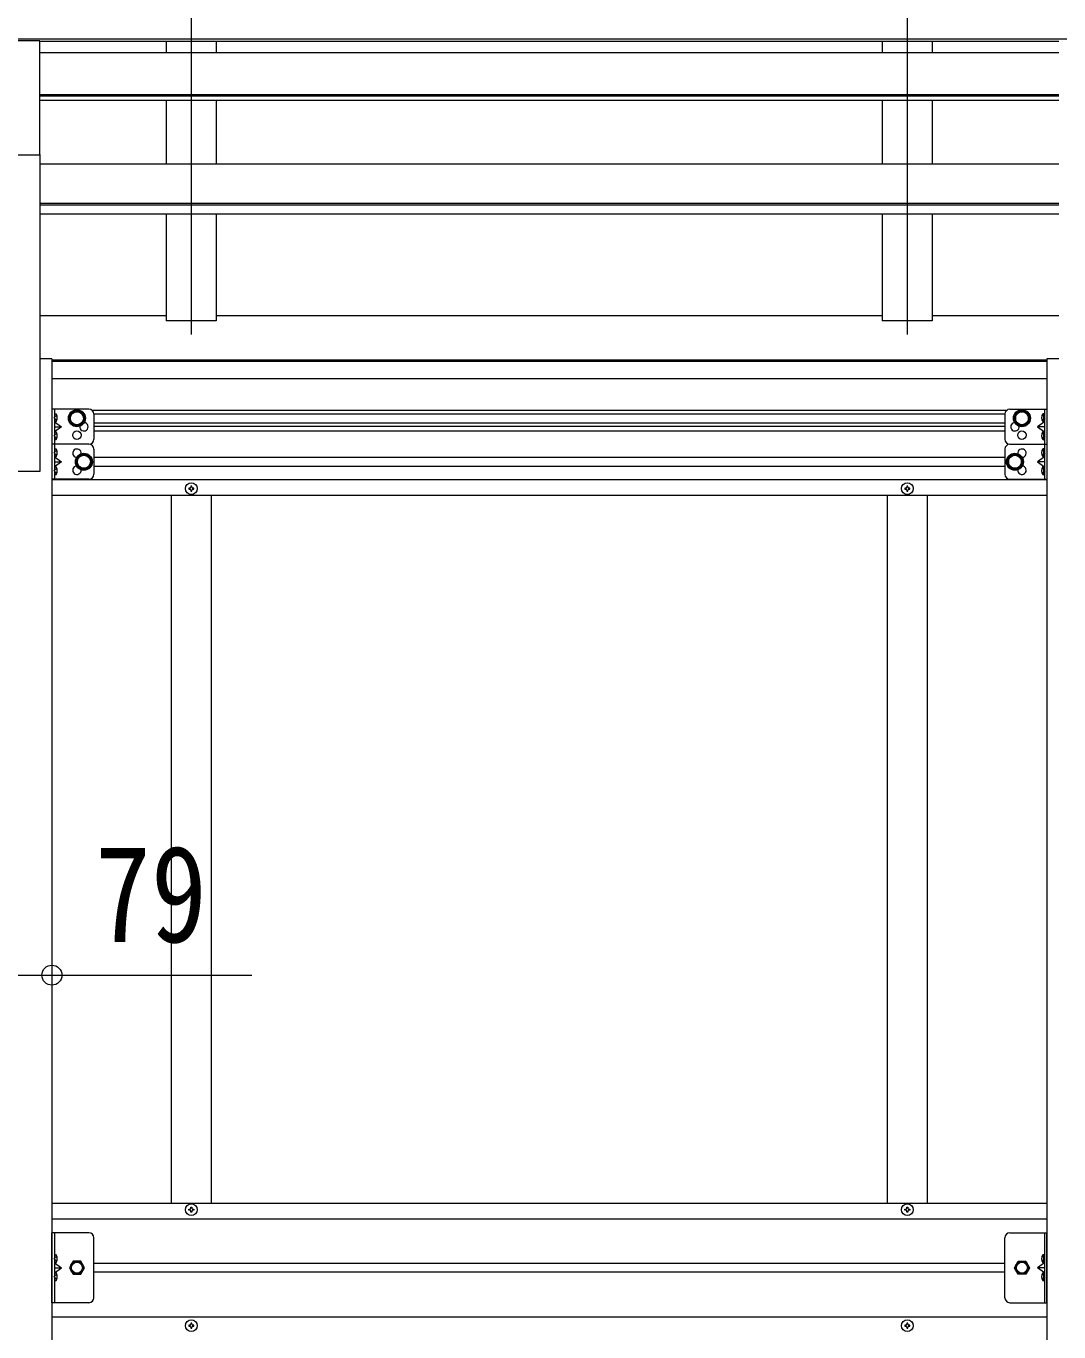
# Model space of a CAD drawing. Units: millimetres at full size; details may follow other scales. Extents: x -5590 to 5652, y -3902 to 3858.
# Drawn here: x 360 to 1392, y -64 to 1241 of the extents above; entities that cross this region are included whole.
import ezdxf
from ezdxf.enums import TextEntityAlignment as Align

# ---------------------------------------------------------------- set-up
doc = ezdxf.new("R2010")
doc.units = ezdxf.units.MM
doc.header["$LTSCALE"] = 20
doc.header["$PDMODE"] = 32
doc.header["$PDSIZE"] = 20
for name, color, linetype, lineweight in [('0-1_本体', 4, 'Continuous', 9), ('0-2_部品', 7, 'Continuous', 9), ('0-8_PARTS2', 2, 'Continuous', 9), ('0-A_寸法', 6, 'Continuous', 9), ('1-1_GLASS', 4, 'Continuous', 9), ('1-2_GLASS_SEAL', 4, 'Continuous', 9)]:
    doc.layers.add(name, color=color, linetype=linetype, lineweight=lineweight)
doc.styles.add('ＭＳ ゴシック', font='')
doc.styles.get('ＭＳ ゴシック').set_extended_font_data('MS Gothic')

msp = doc.modelspace()

# ---------------------------------------------------------------- linework, layer by layer
at = {"layer": '0-1_本体'}
for p, q in [((1950.43, 1228.44), (-184.57, 1228.44)), ((1392.43, 1226.07), (373.43, 1226.07)), ((1392.43, 1214.82), (373.43, 1214.82)), ((499.93, 1226), (499.93, 1214.82)), ((549.93, 1226), (549.93, 1214.82)), ((1215.93, 1226), (1215.93, 1214.82)), ((1265.93, 1226), (1265.93, 1214.82)), ((1392.43, 1172.89), (373.43, 1172.89)), ((1392.43, 1171.39), (373.43, 1171.39)), ((1392.43, 1167.19), (373.43, 1167.19)), ((499.93, 1167.19), (499.93, 1103.46)), ((549.93, 1167.19), (549.93, 1103.46)), ((1215.93, 1167.19), (1215.93, 1103.46)), ((1265.93, 1167.19), (1265.93, 1103.46)), ((373.53, 1113.02), (373.53, 796.23)), ((1392.42, 1103.46), (373.42, 1103.46)), ((1392.43, 1064.02), (373.43, 1064.02)), ((1392.43, 1062.54), (373.43, 1062.54)), ((1392.43, 1053.28), (373.43, 1053.28)), ((499.93, 1053.28), (499.93, 946.79)), ((549.93, 1053.28), (549.93, 946.79)), ((1215.93, 1053.28), (1215.93, 946.79)), ((1265.93, 1053.28), (1265.93, 946.79)), ((499.93, 951.61), (373.43, 951.61)), ((549.93, 946.79), (499.93, 946.79)), ((1215.93, 951.61), (549.93, 951.61)), ((1265.93, 946.79), (1215.93, 946.79)), ((1392.43, 951.61), (1265.93, 951.61)), ((385.53, 908.8), (373.53, 908.8)), ((385.53, 908.8), (385.53, -1553.66)), ((1380.53, 907.52), (385.53, 907.52)), ((1380.53, 906.12), (385.53, 906.12)), ((1392.53, 908.8), (1380.53, 908.8)), ((1380.53, 908.8), (1380.53, -1553.66)), ((1380.53, 888.75), (385.53, 888.75)), ((373.53, 796.23), (318.53, 796.23))]:
    msp.add_line(p, q, dxfattribs=at)
at = {"layer": '0-2_部品'}
for p, q in [((373.53, 1226.74), (318.53, 1226.74)), ((373.53, 1112.59), (373.53, 1226.74)), ((373.53, 1112.59), (318.53, 1112.59))]:
    msp.add_line(p, q, dxfattribs=at)
at = {"layer": '0-8_PARTS2'}
for p, q in [((524.93, 1339.92), (524.93, 933.13)), ((1240.93, 1339.92), (1240.93, 933.13))]:
    msp.add_line(p, q, dxfattribs=at)
at = {"layer": '0-A_寸法'}
for p, q in [((306.53, 292.39), (385.53, 292.39)), ((385.53, 292.39), (585.53, 292.39))]:
    msp.add_line(p, q, dxfattribs=at)
msp.add_point((385.53, 292.39), dxfattribs=at)
at = {"layer": '1-1_GLASS'}
for p, q in [((425.53, 857.33), (1340.53, 857.33)), ((427.51, 853.83), (1338.56, 853.83)), ((427.53, 844.83), (1338.53, 844.83)), ((427.53, 841.33), (1338.53, 841.33)), ((1338.53, 836.33), (427.53, 836.33)), ((427.53, 810.45), (1338.53, 810.45)), ((427.53, 801.45), (1338.53, 801.45)), ((318.53, 796.33), (373.53, 796.33)), ((385.53, 787.95), (1380.53, 787.95)), ((385.53, 772.45), (1380.53, 772.45)), ((504.93, 772.45), (504.93, 64.83)), ((544.93, 772.45), (544.93, 64.83)), ((1220.93, 772.45), (1220.93, 64.83)), ((1260.93, 772.45), (1260.93, 64.83)), ((385.53, 64.33), (1380.53, 64.33)), ((385.53, 48.83), (1380.53, 48.83)), ((427.53, 4.33), (1338.53, 4.33)), ((1338.53, -4.67), (427.53, -4.67)), ((385.53, -49.17), (1380.53, -49.17))]:
    msp.add_line(p, q, dxfattribs=at)
at = {"layer": '1-2_GLASS_SEAL'}
for p, q in [((385.53, 858.33), (385.53, 823.33)), ((422.53, 858.33), (385.53, 858.33)), ((388.03, 858.33), (388.03, 823.33)), ((388.53, 853.83), (389.34, 853.69)), ((427.53, 853.33), (427.53, 828.33)), ((1338.53, 853.33), (1338.53, 828.33)), ((1343.53, 858.33), (1380.53, 858.33)), ((1377.53, 853.83), (1376.73, 853.69)), ((1378.03, 858.33), (1378.03, 823.33)), ((1380.53, 858.33), (1380.53, 823.33)), ((388.53, 845.83), (388.03, 845.92)), ((388.03, 840.83), (395.03, 840.83)), ((388.53, 845.83), (389.34, 845.97)), ((388.53, 835.83), (389.34, 835.69)), ((1378.03, 840.83), (1371.03, 840.83)), ((1377.53, 845.83), (1376.73, 845.97)), ((1377.53, 835.83), (1376.73, 835.69)), ((1377.53, 845.83), (1378.03, 845.92)), ((422.53, 823.33), (385.53, 823.33)), ((385.53, 823.33), (385.53, 788.33)), ((422.53, 823.33), (385.53, 823.33)), ((388.53, 827.83), (388.03, 827.92)), ((388.03, 823.33), (388.03, 788.33)), ((388.53, 827.83), (389.34, 827.97)), ((1343.53, 823.33), (1380.53, 823.33)), ((1343.53, 823.33), (1380.53, 823.33)), ((1377.53, 827.83), (1376.73, 827.97)), ((1377.53, 827.83), (1378.03, 827.92)), ((1378.03, 823.33), (1378.03, 788.33)), ((1380.53, 823.33), (1380.53, 788.33)), ((388.53, 810.83), (388.03, 810.92)), ((388.53, 818.83), (389.34, 818.69)), ((388.53, 810.83), (389.34, 810.97)), ((427.53, 818.33), (427.53, 793.33)), ((1338.53, 818.33), (1338.53, 793.33)), ((1377.53, 818.83), (1376.73, 818.69)), ((1377.53, 810.83), (1376.73, 810.97)), ((1377.53, 810.83), (1378.03, 810.92)), ((388.03, 805.83), (395.03, 805.83)), ((388.53, 800.83), (389.34, 800.69)), ((1378.03, 805.83), (1371.03, 805.83)), ((1377.53, 800.83), (1376.73, 800.69)), ((422.53, 788.33), (385.53, 788.33)), ((388.53, 792.83), (388.03, 792.92)), ((388.53, 792.83), (389.34, 792.97)), ((1343.53, 788.33), (1380.53, 788.33)), ((1377.53, 792.83), (1376.73, 792.97)), ((1377.53, 792.83), (1378.03, 792.92)), ((523.43, 779.45), (522.43, 779.45)), ((526.43, 778.45), (527.43, 778.45)), ((1239.43, 779.45), (1238.43, 779.45)), ((1242.43, 778.45), (1243.43, 778.45)), ((523.43, 57.33), (522.43, 57.33)), ((526.43, 58.33), (527.43, 58.33)), ((1239.43, 57.33), (1238.43, 57.33)), ((1242.43, 58.33), (1243.43, 58.33)), ((422.53, 34.83), (385.53, 34.83)), ((388.03, 34.83), (388.03, -35.17)), ((427.53, -30.17), (427.53, 29.83)), ((1338.53, -30.17), (1338.53, 29.83)), ((1343.53, 34.83), (1380.53, 34.83)), ((1378.03, 34.83), (1378.03, -35.17)), ((388.53, 4.83), (388.03, 4.92)), ((388.03, 4.83), (395.03, -0.17)), ((388.53, 12.83), (389.34, 12.69)), ((388.53, 4.83), (389.34, 4.97)), ((1378.03, 4.83), (1371.03, -0.17)), ((1377.53, 12.83), (1376.73, 12.69)), ((1377.53, 4.83), (1376.73, 4.97)), ((1377.53, 4.83), (1378.03, 4.92)), ((388.03, -0.17), (395.03, -0.17)), ((388.03, -5.17), (395.03, -0.17)), ((388.53, -5.17), (389.34, -5.31)), ((388.53, -13.17), (389.34, -13.03)), ((1378.03, -0.17), (1371.03, -0.17)), ((1378.03, -5.17), (1371.03, -0.17)), ((1377.53, -5.17), (1376.73, -5.31)), ((1377.53, -13.17), (1376.73, -13.03)), ((388.53, -13.17), (388.03, -13.08)), ((1377.53, -13.17), (1378.03, -13.08)), ((523.43, -57.67), (522.43, -57.67)), ((526.43, -58.67), (527.43, -58.67)), ((1239.43, -57.67), (1238.43, -57.67)), ((1242.43, -58.67), (1243.43, -58.67))]:
    msp.add_line(p, q, dxfattribs=at)
for points in [[(387.65, 849.83), (388.28, 851.02), (390.51, 852.13)], [(387.65, 849.83), (388.28, 848.64), (390.51, 847.53)], [(388.53, 845.83), (388.53, 853.83), (388.03, 853.74), (388.03, 845.92)], [(1378.42, 849.83), (1377.79, 851.02), (1375.56, 852.13)], [(1378.42, 849.83), (1377.79, 848.64), (1375.56, 847.53)], [(1377.53, 845.83), (1377.53, 853.83), (1378.03, 853.74), (1378.03, 845.92)], [(388.03, 845.83), (395.03, 840.83), (388.03, 835.83)], [(388.53, 827.83), (388.53, 835.83), (388.03, 835.74), (388.03, 827.92)], [(1378.03, 845.83), (1371.03, 840.83), (1378.03, 835.83)], [(1377.53, 827.83), (1377.53, 835.83), (1378.03, 835.74), (1378.03, 827.92)], [(387.65, 831.83), (388.28, 833.02), (390.51, 834.13)], [(387.65, 831.83), (388.28, 830.64), (390.51, 829.53)], [(1378.42, 831.83), (1377.79, 833.02), (1375.56, 834.13)], [(1378.42, 831.83), (1377.79, 830.64), (1375.56, 829.53)], [(387.65, 814.83), (388.28, 816.02), (390.51, 817.13)], [(387.65, 814.83), (388.28, 813.64), (390.51, 812.53)], [(388.53, 810.83), (388.53, 818.83), (388.03, 818.74), (388.03, 810.92)], [(388.03, 810.83), (395.03, 805.83), (388.03, 800.83)], [(1378.03, 810.83), (1371.03, 805.83), (1378.03, 800.83)], [(1378.42, 814.83), (1377.79, 816.02), (1375.56, 817.13)], [(1378.42, 814.83), (1377.79, 813.64), (1375.56, 812.53)], [(1377.53, 810.83), (1377.53, 818.83), (1378.03, 818.74), (1378.03, 810.92)], [(387.65, 796.83), (388.28, 798.02), (390.51, 799.13)], [(387.65, 796.83), (388.28, 795.64), (390.51, 794.53)], [(388.53, 792.83), (388.53, 800.83), (388.03, 800.74), (388.03, 792.92)], [(1378.42, 796.83), (1377.79, 798.02), (1375.56, 799.13)], [(1378.42, 796.83), (1377.79, 795.64), (1375.56, 794.53)], [(1377.53, 792.83), (1377.53, 800.83), (1378.03, 800.74), (1378.03, 792.92)], [(522.43, 779.45), (522.43, 778.45), (523.43, 778.45)], [(525.43, 780.45), (525.43, 781.45), (524.43, 781.45), (524.43, 780.45)], [(524.43, 777.45), (524.43, 776.45), (525.43, 776.45), (525.43, 777.45)], [(527.43, 778.45), (527.43, 779.45), (526.43, 779.45)], [(1238.43, 779.45), (1238.43, 778.45), (1239.43, 778.45)], [(1241.43, 780.45), (1241.43, 781.45), (1240.43, 781.45), (1240.43, 780.45)], [(1240.43, 777.45), (1240.43, 776.45), (1241.43, 776.45), (1241.43, 777.45)], [(1243.43, 778.45), (1243.43, 779.45), (1242.43, 779.45)], [(522.43, 57.33), (522.43, 58.33), (523.43, 58.33)], [(524.43, 59.33), (524.43, 60.33), (525.43, 60.33), (525.43, 59.33)], [(525.43, 56.33), (525.43, 55.33), (524.43, 55.33), (524.43, 56.33)], [(527.43, 58.33), (527.43, 57.33), (526.43, 57.33)], [(1238.43, 57.33), (1238.43, 58.33), (1239.43, 58.33)], [(1240.43, 59.33), (1240.43, 60.33), (1241.43, 60.33), (1241.43, 59.33)], [(1241.43, 56.33), (1241.43, 55.33), (1240.43, 55.33), (1240.43, 56.33)], [(1243.43, 58.33), (1243.43, 57.33), (1242.43, 57.33)], [(422.53, -35.17), (385.53, -35.17), (385.53, 34.83)], [(1343.53, -35.17), (1380.53, -35.17), (1380.53, 34.83)], [(387.65, 8.83), (388.28, 10.02), (390.51, 11.13)], [(387.65, 8.83), (388.28, 7.64), (390.51, 6.53)], [(388.53, 4.83), (388.53, 12.83), (388.03, 12.74), (388.03, 4.92)], [(1378.42, 8.83), (1377.79, 10.02), (1375.56, 11.13)], [(1378.42, 8.83), (1377.79, 7.64), (1375.56, 6.53)], [(1377.53, 4.83), (1377.53, 12.83), (1378.03, 12.74), (1378.03, 4.92)], [(387.65, -9.17), (388.28, -7.98), (390.51, -6.87)], [(387.65, -9.17), (388.28, -10.36), (390.51, -11.47)], [(388.53, -13.17), (388.53, -5.17), (388.03, -5.26), (388.03, -13.08)], [(1378.42, -9.17), (1377.79, -7.98), (1375.56, -6.87)], [(1378.42, -9.17), (1377.79, -10.36), (1375.56, -11.47)], [(1377.53, -13.17), (1377.53, -5.17), (1378.03, -5.26), (1378.03, -13.08)], [(522.43, -57.67), (522.43, -58.67), (523.43, -58.67)], [(525.43, -56.67), (525.43, -55.67), (524.43, -55.67), (524.43, -56.67)], [(524.43, -59.67), (524.43, -60.67), (525.43, -60.67), (525.43, -59.67)], [(527.43, -58.67), (527.43, -57.67), (526.43, -57.67)], [(1238.43, -57.67), (1238.43, -58.67), (1239.43, -58.67)], [(1241.43, -56.67), (1241.43, -55.67), (1240.43, -55.67), (1240.43, -56.67)], [(1240.43, -59.67), (1240.43, -60.67), (1241.43, -60.67), (1241.43, -59.67)], [(1243.43, -58.67), (1243.43, -57.67), (1242.43, -57.67)]]:
    msp.add_lwpolyline(points, dxfattribs=at)
for points in [[(410.53, 841.82), (404.03, 845.58), (404.03, 853.08), (410.53, 856.83), (417.03, 853.08), (417.03, 845.58)], [(1355.53, 841.82), (1362.03, 845.58), (1362.03, 853.08), (1355.53, 856.83), (1349.03, 853.08), (1349.03, 845.58)], [(417.53, 798.32), (411.03, 802.08), (411.03, 809.58), (417.53, 813.33), (424.03, 809.58), (424.03, 802.08)], [(1348.53, 798.32), (1355.03, 802.08), (1355.03, 809.58), (1348.53, 813.33), (1342.03, 809.58), (1342.03, 802.08)], [(403.03, -0.17), (406.78, -6.67), (414.29, -6.67), (418.04, -0.17), (414.29, 6.33), (406.78, 6.33)], [(1363.04, -0.17), (1359.29, -6.67), (1351.78, -6.67), (1348.03, -0.17), (1351.78, 6.33), (1359.29, 6.33)]]:
    msp.add_lwpolyline(points, close=True, dxfattribs=at)
for centre, radius in [((410.53, 849.33), 8.5), ((410.53, 849.33), 7.5), ((410.53, 849.33), 6.5), ((1355.53, 849.33), 8.5), ((1355.53, 849.33), 7.5), ((1355.53, 849.33), 6.5), ((410.53, 832.33), 4.25), ((1355.53, 832.33), 4.25), ((417.53, 805.83), 8.5), ((417.53, 805.83), 7.5), ((417.53, 805.83), 6.5), ((1348.53, 805.83), 8.5), ((1348.53, 805.83), 7.5), ((1348.53, 805.83), 6.5), ((524.93, 778.95), 5.9), ((1240.93, 778.95), 5.9), ((524.93, 57.83), 5.9), ((1240.93, 57.83), 5.9), ((410.53, -0.17), 6.5), ((410.53, -0.17), 5.5), ((1355.53, -0.17), 6.5), ((1355.53, -0.17), 5.5), ((524.93, -58.17), 5.9), ((1240.93, -58.17), 5.9)]:
    msp.add_circle(centre, radius, dxfattribs=at)
for centre, radius, start, end in [((389.18, 852.8), 0.9, 32.05588, 80), ((384.43, 849.83), 6.5, 327.94412, 32.05588), ((422.53, 853.33), 5, 0, 90), ((1343.53, 853.33), 5, 90, 180), ((1381.63, 849.83), 6.5, 147.94412, 212.05588), ((1376.89, 852.8), 0.9, 100, 147.94412), ((389.18, 846.86), 0.9, 280, 327.94412), ((417.53, 840.83), 4.25, 173.70569, 85.23923), ((1348.53, 840.83), 4.25, 94.76077, 6.29431), ((1376.89, 846.86), 0.9, 212.05588, 260), ((389.18, 834.8), 0.9, 32.05588, 80), ((389.18, 828.86), 0.9, 280, 327.94412), ((384.43, 831.83), 6.5, 327.94412, 32.05588), ((422.53, 828.33), 5, 270, 0), ((422.53, 818.33), 5, 0, 90), ((1343.53, 828.33), 5, 180, 270), ((1343.53, 818.33), 5, 90, 180), ((1381.63, 831.83), 6.5, 147.94412, 212.05588), ((1376.89, 834.8), 0.9, 100, 147.94412), ((1376.89, 828.86), 0.9, 212.05588, 260), ((389.18, 817.8), 0.9, 32.05588, 80), ((389.18, 811.86), 0.9, 280, 327.94412), ((384.43, 814.83), 6.5, 327.94412, 32.05588), ((410.53, 814.33), 4.25, 353.70569, 265.23923), ((1355.53, 814.33), 4.25, 274.76077, 186.29431), ((1381.63, 814.83), 6.5, 147.94412, 212.05588), ((1376.89, 817.8), 0.9, 100, 147.94412), ((1376.89, 811.86), 0.9, 212.05588, 260), ((389.18, 799.8), 0.9, 32.05588, 80), ((384.43, 796.83), 6.5, 327.94412, 32.05588), ((410.53, 797.33), 4.25, 94.76077, 6.29431), ((1355.53, 797.33), 4.25, 173.70569, 85.23923), ((1381.63, 796.83), 6.5, 147.94412, 212.05588), ((1376.89, 799.8), 0.9, 100, 147.94412), ((389.18, 793.86), 0.9, 280, 327.94412), ((422.53, 793.33), 5, 270, 0), ((1343.53, 793.33), 5, 180, 270), ((1376.89, 793.86), 0.9, 212.05588, 260), ((523.43, 780.45), 1, 270, 0), ((523.43, 777.45), 1, 0, 90), ((526.43, 780.45), 1, 180, 270), ((526.43, 777.45), 1, 90, 180), ((1239.43, 780.45), 1, 270, 0), ((1239.43, 777.45), 1, 0, 90), ((1242.43, 780.45), 1, 180, 270), ((1242.43, 777.45), 1, 90, 180), ((523.43, 59.33), 1, 270, 0), ((523.43, 56.33), 1, 0, 90), ((526.43, 59.33), 1, 180, 270), ((526.43, 56.33), 1, 90, 180), ((1239.43, 59.33), 1, 270, 0), ((1239.43, 56.33), 1, 0, 90), ((1242.43, 59.33), 1, 180, 270), ((1242.43, 56.33), 1, 90, 180), ((422.53, 29.83), 5, 0, 90), ((1343.53, 29.83), 5, 90, 180), ((389.18, 11.8), 0.9, 32.05588, 80), ((389.18, 5.86), 0.9, 280, 327.94412), ((384.43, 8.83), 6.5, 327.94412, 32.05588), ((1381.63, 8.83), 6.5, 147.94412, 212.05588), ((1376.89, 11.8), 0.9, 100, 147.94412), ((1376.89, 5.86), 0.9, 212.05588, 260), ((389.18, -6.2), 0.9, 32.05588, 80), ((389.18, -12.14), 0.9, 280, 327.94412), ((384.43, -9.17), 6.5, 327.94412, 32.05588), ((1381.63, -9.17), 6.5, 147.94412, 212.05588), ((1376.89, -6.2), 0.9, 100, 147.94412), ((1376.89, -12.14), 0.9, 212.05588, 260), ((422.53, -30.17), 5, 270, 0), ((1343.53, -30.17), 5, 180, 270), ((523.43, -56.67), 1, 270, 0), ((523.43, -59.67), 1, 0, 90), ((526.43, -56.67), 1, 180, 270), ((526.43, -59.67), 1, 90, 180), ((1239.43, -56.67), 1, 270, 0), ((1239.43, -59.67), 1, 0, 90), ((1242.43, -56.67), 1, 180, 270), ((1242.43, -59.67), 1, 90, 180)]:
    msp.add_arc(centre, radius, start, end, dxfattribs=at)

# ---------------------------------------------------------------- texts
at = {"layer": '0-A_寸法', "color": 7, "style": 'ＭＳ ゴシック', "width": 0.85}
msp.add_text('79', height=96.77, dxfattribs=at).set_placement((428.53, 296.39), align=Align.BOTTOM_LEFT)

doc.saveas('drawing.dxf')
